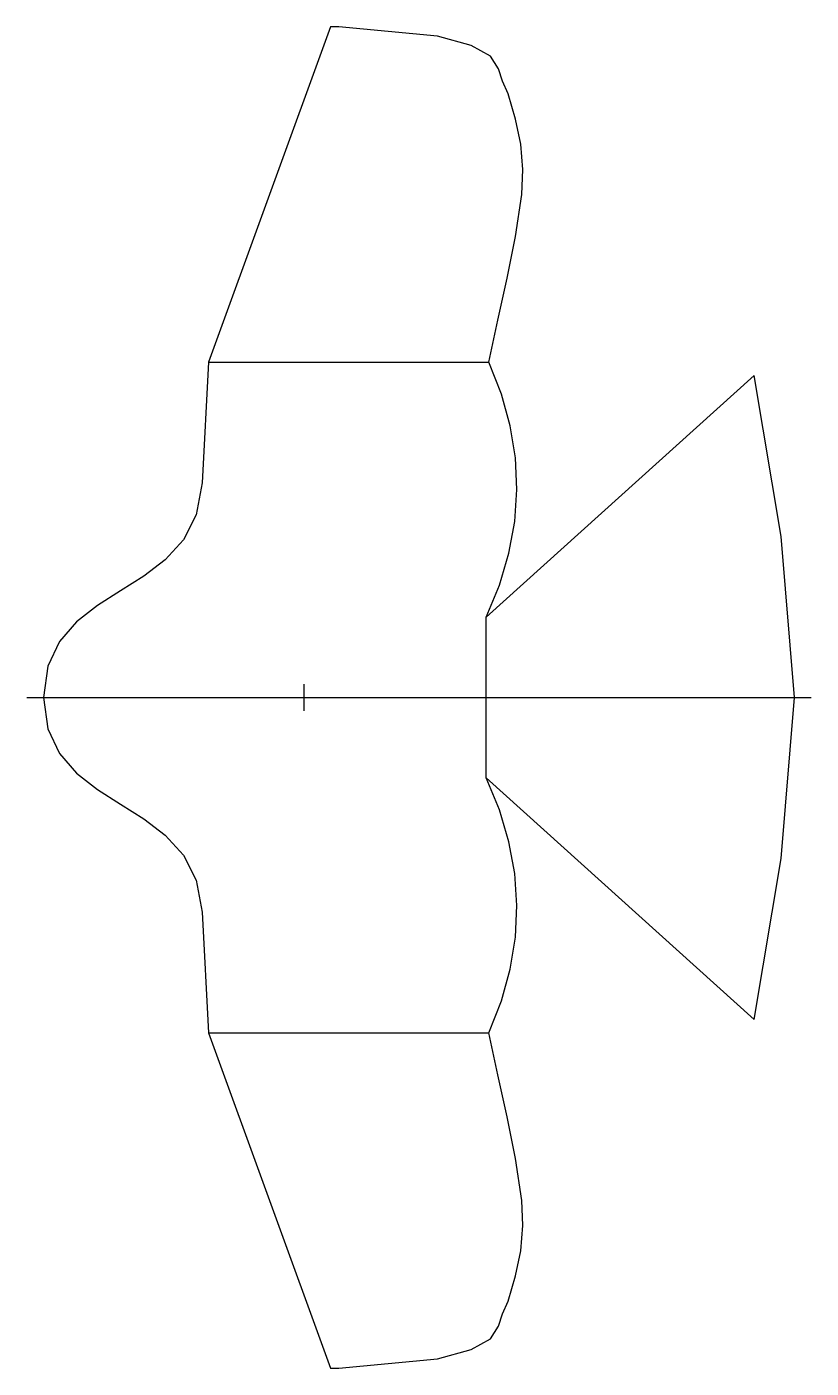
# Model space of a CAD drawing. Header units: millimetres. Extents: x -49 to 185, y -200 to 200.
import ezdxf

# ---------------------------------------------------------------- set-up
doc = ezdxf.new("R2010")
doc.units = ezdxf.units.MM
for name, color, linetype in [('CENTRELINE', 8, 'CONTINUOUS'), ('CG_MARKS', 5, 'CONTINUOUS'), ('HINGE_BEND_UP', 1, 'CONTINUOUS'), ('OUTLINE', 7, 'CONTINUOUS'), ('WRIST_MARKER', 3, 'CONTINUOUS')]:
    doc.layers.add(name, color=color, linetype=linetype)

msp = doc.modelspace()

# ---------------------------------------------------------------- linework, layer by layer
at = {"layer": 'CENTRELINE'}
msp.add_line((-49, 0), (185.0328, 0), dxfattribs=at)
at = {"layer": 'CG_MARKS'}
msp.add_line((33.7483, -4), (33.7483, 4), dxfattribs=at)
at = {"layer": 'HINGE_BEND_UP'}
msp.add_line((88.0328, -24), (88.0328, 24), dxfattribs=at)
at = {"layer": 'OUTLINE'}
for p, q in [((41.6378, 200), (5.2408, 100)), ((44.1467, 200), (41.6378, 200)), ((73.5773, 197.2), (44.1467, 200)), ((83.5444, 194.4), (73.5773, 197.2)), ((89.3755, 191.25), (83.5444, 194.4)), ((91.703, 187.5), (89.3755, 191.25)), ((92.8943, 183.75), (91.703, 187.5)), ((94.5729, 180), (92.8943, 183.75)), ((96.847, 172.5), (94.5729, 180)), ((98.3701, 165), (96.847, 172.5)), ((99.0281, 157.5), (98.3701, 165)), ((98.7074, 150), (99.0281, 157.5)), ((96.8365, 137.5), (98.7074, 150)), ((94.3124, 125), (96.8365, 137.5)), ((91.5268, 112.5), (94.3124, 125)), ((88.872, 100), (91.5268, 112.5)), ((5.2408, 100), (3.3541, 64)), ((92.6185, 90.5), (88.872, 100)), ((168.0328, 96), (88.0328, 24)), ((176.0328, 48), (168.0328, 96)), ((95.2646, 81), (92.6185, 90.5)), ((96.8104, 71.5), (95.2646, 81)), ((97.2557, 62), (96.8104, 71.5)), ((3.3541, 64), (1.5726, 54.4645)), ((96.6006, 52.5), (97.2557, 62)), ((1.5726, 54.4645), (-2.2907, 46.9847)), ((94.8451, 43), (96.6006, 52.5)), ((180.0328, 0), (176.0328, 48)), ((-2.2907, 46.9847), (-7.7013, 41.051)), ((-7.7013, 41.051), (-14.1245, 36.1538)), ((91.9892, 33.5), (94.8451, 43)), ((-14.1245, 36.1538), (-21.0261, 31.7835)), ((88.0328, 24), (91.9892, 33.5)), ((-21.0261, 31.7835), (-27.8714, 27.4305)), ((-27.8714, 27.4305), (-34.1259, 22.5853)), ((-34.1259, 22.5853), (-39.2552, 16.7382)), ((-39.2552, 16.7382), (-42.7247, 9.3796)), ((-42.7247, 9.3796), (-44, 0)), ((-44, 0), (-42.7247, -9.3796)), ((176.0328, -48), (180.0328, 0)), ((-42.7247, -9.3796), (-39.2552, -16.7382)), ((-39.2552, -16.7382), (-34.1259, -22.5853)), ((-34.1259, -22.5853), (-27.8714, -27.4305)), ((91.9892, -33.5), (88.0328, -24)), ((88.0328, -24), (168.0328, -96)), ((-27.8714, -27.4305), (-21.0261, -31.7835)), ((-21.0261, -31.7835), (-14.1245, -36.1538)), ((94.8451, -43), (91.9892, -33.5)), ((-14.1245, -36.1538), (-7.7013, -41.051)), ((-7.7013, -41.051), (-2.2907, -46.9847)), ((96.6006, -52.5), (94.8451, -43)), ((-2.2907, -46.9847), (1.5726, -54.4645)), ((168.0328, -96), (176.0328, -48)), ((1.5726, -54.4645), (3.3541, -64)), ((97.2557, -62), (96.6006, -52.5)), ((3.3541, -64), (5.2408, -100)), ((96.8104, -71.5), (97.2557, -62)), ((95.2646, -81), (96.8104, -71.5)), ((92.6185, -90.5), (95.2646, -81)), ((88.872, -100), (92.6185, -90.5)), ((5.2408, -100), (41.6378, -200)), ((91.5268, -112.5), (88.872, -100)), ((94.3124, -125), (91.5268, -112.5)), ((96.8365, -137.5), (94.3124, -125)), ((98.7074, -150), (96.8365, -137.5)), ((99.0281, -157.5), (98.7074, -150)), ((98.3701, -165), (99.0281, -157.5)), ((96.847, -172.5), (98.3701, -165)), ((94.5729, -180), (96.847, -172.5)), ((92.8943, -183.75), (94.5729, -180)), ((91.703, -187.5), (92.8943, -183.75)), ((89.3755, -191.25), (91.703, -187.5)), ((83.5444, -194.4), (89.3755, -191.25)), ((73.5773, -197.2), (83.5444, -194.4)), ((41.6378, -200), (44.1467, -200)), ((44.1467, -200), (73.5773, -197.2))]:
    msp.add_line(p, q, dxfattribs=at)
at = {"layer": 'WRIST_MARKER'}
for p, q in [((5.2408, 100), (88.872, 100)), ((5.2408, -100), (88.872, -100))]:
    msp.add_line(p, q, dxfattribs=at)

doc.saveas('drawing.dxf')
